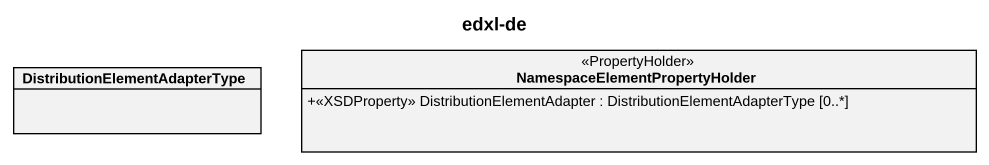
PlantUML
@startuml
title edxl-de
hide circle
hide empty members
skinparam classAttributeIconSize 0
class "DistributionElementAdapterType" as DistributionElementAdapterTy
class "NamespaceElementPropertyHolder" as NamespaceElementPropertyHold <<PropertyHolder>> {
  +<<XSDProperty>> DistributionElementAdapter : DistributionElementAdapterType [0..*]
}
@enduml
